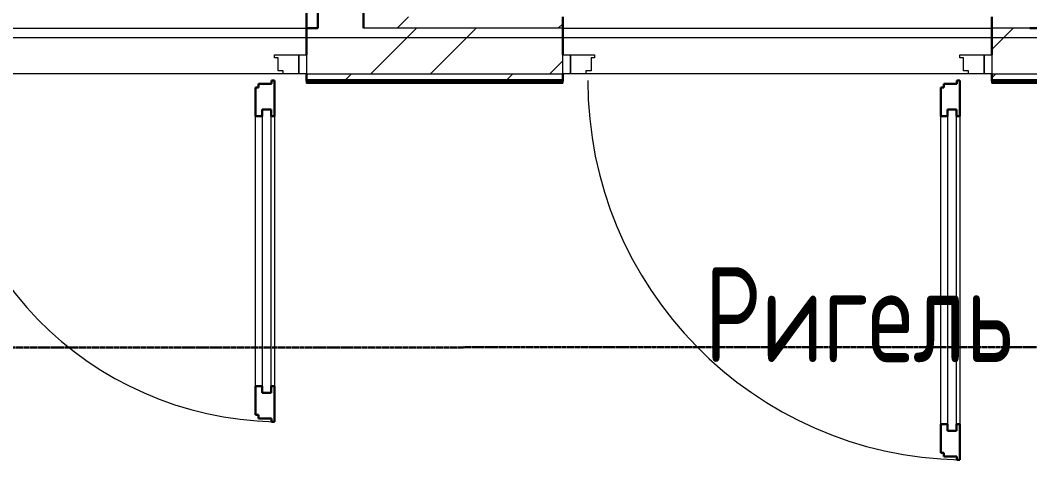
# Model space of a CAD drawing. Header units: millimetres. Extents: x -325553 to 627452, y -28539 to 738858.
# Drawn here: x -13964 to -11305, y 157503 to 158660 of the extents above; entities that cross this region are included whole.
import ezdxf

# ---------------------------------------------------------------- set-up
doc = ezdxf.new("R2010")
doc.units = ezdxf.units.MM
doc.linetypes.add('ADSK_Сверху', pattern=[450, 300, -150])
doc.linetypes.add('штриховаяX2', pattern=[1.5, 1, -0.5])
doc.layers.add('000_доп.МДУ', color=7, linetype='Continuous')
for name, color, linetype, lineweight in [('RC-Линии_связи-Адресные', 5, 'Continuous', 30), ('Аннотация', 7, 'Continuous', 18), ('Двери', 252, 'Continuous', 9), ('Линии', 7, 'Continuous', 9), ('Ограждение', 252, 'Continuous', 9), ('Перекрытие', 252, 'Continuous', 18), ('Стены наружные', 7, 'Continuous', 18), ('Стены штриховка', 7, 'Continuous', 9)]:
    doc.layers.add(name, color=color, linetype=linetype, lineweight=lineweight)
doc.layers.add('Двери открывание', color=7, linetype='Continuous', lineweight=9, true_color=0xc0c0c0)
doc.styles.add('GOST Common_3', font='', dxfattribs={"height": 3.5})
doc.styles.get('GOST Common_3').set_extended_font_data('GOST 2.304 type A')

# ---------------------------------------------------------------- blocks, each defined once
blk = doc.blocks.new('1 этаж')
at = {"layer": 'Ограждение', "true_color": 0x636466}
h = blk.add_hatch(dxfattribs=at)
h.set_pattern_fill('FP_30', color=251, style=0, pattern_type=2)
h.set_pattern_definition([(0, (-32129.8, 96), (0, 600), []), (90, (-32129.8, 96), (-600, 4e-14), [])])
h.paths.add_polyline_path([(-13668.7, -11763.7), (-13275.8, -11763.7), (-13275.8, -11758.7), (-13950.7, -11758.7), (-13950.7, -11763.7)])
h = blk.add_hatch(dxfattribs=at)
h.set_pattern_fill('FP_25', color=251, style=0, pattern_type=2)
h.set_pattern_definition([(0, (-32119.8, 96), (0, 600), []), (90, (-32119.8, 96), (-600, 4e-14), [])])
h.paths.add_polyline_path([(-8165.8, -11763.7), (-8165.8, -11758.7), (-12145.8, -11758.7), (-12145.8, -11763.7), (-8645.8, -11763.7)])
at = {"layer": 'Двери', "color": 251, "true_color": 0x636466}
for p, q in [((-14034.7, -11688.7), (-13970.7, -11688.7)), ((-14034.7, -11696.7), (-14034.7, -11688.7)), ((-14025.7, -11696.7), (-14034.7, -11696.7)), ((-14025.7, -11730.7), (-14025.7, -11696.7)), ((-13970.7, -11688.7), (-13950.7, -11688.7)), ((-13970.7, -11738.7), (-13970.7, -11688.7)), ((-13970.7, -11688.7), (-13970.7, -11738.7)), ((-13950.7, -11688.7), (-13950.7, -11738.7)), ((-13275.8, -11688.7), (-13255.8, -11688.7)), ((-13275.8, -11738.7), (-13275.8, -11688.7)), ((-13255.8, -11688.7), (-13255.8, -11738.7)), ((-13255.8, -11688.7), (-13191.8, -11688.7)), ((-13255.8, -11738.7), (-13255.8, -11688.7)), ((-13200.8, -11696.7), (-13200.8, -11730.7)), ((-13191.8, -11696.7), (-13200.8, -11696.7)), ((-13191.8, -11688.7), (-13191.8, -11696.7)), ((-12229.8, -11688.7), (-12165.8, -11688.7)), ((-12229.8, -11696.7), (-12229.8, -11688.7)), ((-12220.8, -11696.7), (-12229.8, -11696.7)), ((-12220.8, -11730.7), (-12220.8, -11696.7)), ((-12165.8, -11688.7), (-12145.8, -11688.7)), ((-12165.8, -11738.7), (-12165.8, -11688.7)), ((-12165.8, -11688.7), (-12165.8, -11738.7)), ((-12145.8, -11688.7), (-12145.8, -11738.7)), ((-14011.7, -11730.7), (-14025.7, -11730.7)), ((-14011.7, -11738.7), (-14011.7, -11730.7)), ((-13970.7, -11738.7), (-14011.7, -11738.7)), ((-13950.7, -11738.7), (-13970.7, -11738.7)), ((-13255.8, -11738.7), (-13275.8, -11738.7)), ((-13214.8, -11738.7), (-13255.8, -11738.7)), ((-13214.8, -11730.7), (-13214.8, -11738.7)), ((-13200.8, -11730.7), (-13214.8, -11730.7)), ((-12206.8, -11730.7), (-12220.8, -11730.7)), ((-12206.8, -11738.7), (-12206.8, -11730.7)), ((-12165.8, -11738.7), (-12206.8, -11738.7)), ((-12145.8, -11738.7), (-12165.8, -11738.7)), ((-14084.7, -12560.7), (-14084.7, -11850.7)), ((-14067.7, -11832.7), (-14067.7, -12578.7)), ((-14043.7, -11832.7), (-14067.7, -11832.7)), ((-14043.7, -12578.7), (-14043.7, -11832.7)), ((-14034.7, -11850.7), (-14034.7, -12560.7)), ((-12279.8, -12660.7), (-12279.8, -11850.7)), ((-12262.8, -11832.7), (-12262.8, -12678.7)), ((-12238.8, -11832.7), (-12262.8, -11832.7)), ((-12238.8, -12678.7), (-12238.8, -11832.7)), ((-12229.8, -11850.7), (-12229.8, -12660.7)), ((-14067.7, -12578.7), (-14043.7, -12578.7)), ((-12262.8, -12678.7), (-12238.8, -12678.7))]:
    blk.add_line(p, q, dxfattribs=at)
at = {"layer": 'Двери', "color": 251, "lineweight": 30, "true_color": 0x636466}
for p, q in [((-14084.7, -11774.7), (-14076.7, -11774.7)), ((-14084.7, -11850.7), (-14084.7, -11774.7)), ((-14076.7, -11774.7), (-14076.7, -11765.7)), ((-14076.7, -11765.7), (-14042.7, -11765.7)), ((-14042.7, -11756.7), (-14034.7, -11756.7)), ((-14042.7, -11765.7), (-14042.7, -11756.7)), ((-14034.7, -11756.7), (-14034.7, -11850.7)), ((-12279.8, -11774.7), (-12271.8, -11774.7)), ((-12279.8, -11850.7), (-12279.8, -11774.7)), ((-12271.8, -11774.7), (-12271.8, -11765.7)), ((-12271.8, -11765.7), (-12237.8, -11765.7)), ((-12237.8, -11756.7), (-12229.8, -11756.7)), ((-12237.8, -11765.7), (-12237.8, -11756.7)), ((-12229.8, -11756.7), (-12229.8, -11850.7)), ((-14084.7, -11850.7), (-14067.7, -11850.7)), ((-14067.7, -11850.7), (-14067.7, -11832.7)), ((-14067.7, -11832.7), (-14043.7, -11832.7)), ((-14043.7, -11832.7), (-14043.7, -11850.7)), ((-14043.7, -11850.7), (-14034.7, -11850.7)), ((-12279.8, -11850.7), (-12262.8, -11850.7)), ((-12262.8, -11850.7), (-12262.8, -11832.7)), ((-12262.8, -11832.7), (-12238.8, -11832.7)), ((-12238.8, -11832.7), (-12238.8, -11850.7)), ((-12238.8, -11850.7), (-12229.8, -11850.7)), ((-14084.7, -12636.7), (-14084.7, -12560.7)), ((-14084.7, -12560.7), (-14067.7, -12560.7)), ((-14067.7, -12560.7), (-14067.7, -12578.7)), ((-14043.7, -12560.7), (-14034.7, -12560.7)), ((-14043.7, -12578.7), (-14043.7, -12560.7)), ((-14034.7, -12560.7), (-14034.7, -12654.7)), ((-14067.7, -12578.7), (-14043.7, -12578.7)), ((-14076.7, -12636.7), (-14084.7, -12636.7)), ((-14076.7, -12645.7), (-14076.7, -12636.7)), ((-14042.7, -12645.7), (-14076.7, -12645.7)), ((-14042.7, -12654.7), (-14042.7, -12645.7)), ((-14034.7, -12654.7), (-14042.7, -12654.7)), ((-12279.8, -12736.7), (-12279.8, -12660.7)), ((-12279.8, -12660.7), (-12262.8, -12660.7)), ((-12262.8, -12660.7), (-12262.8, -12678.7)), ((-12262.8, -12678.7), (-12238.8, -12678.7)), ((-12238.8, -12660.7), (-12229.8, -12660.7)), ((-12238.8, -12678.7), (-12238.8, -12660.7)), ((-12229.8, -12660.7), (-12229.8, -12754.7)), ((-12271.8, -12736.7), (-12279.8, -12736.7)), ((-12271.8, -12745.7), (-12271.8, -12736.7)), ((-12237.8, -12745.7), (-12271.8, -12745.7)), ((-12237.8, -12754.7), (-12237.8, -12745.7)), ((-12229.8, -12754.7), (-12237.8, -12754.7))]:
    blk.add_line(p, q, dxfattribs=at)
at = {"layer": 'Двери открывание', "color": 251, "true_color": 0x636466}
for centre, radius, end in [((-14016.7, -11756.7), 898, 268.8515), ((-12211.8, -11756.7), 998, 268.9666)]:
    blk.add_arc(centre, radius, 180, end, dxfattribs=at)
at = {"layer": 'Линии', "color": 251, "linetype": 'ADSK_Сверху', "ltscale": 100, "true_color": 0x636466}
blk.add_line((-15070.8, -11643.7), (-4250.8, -11643.7), dxfattribs=at)
at = {"layer": 'Ограждение', "color": 251, "true_color": 0x636466}
for p, q in [((-13950.7, -11763.7), (-13950.7, -11758.7)), ((-13950.7, -11763.7), (-13275.8, -11763.7)), ((-13275.8, -11758.7), (-13275.8, -11763.7)), ((-12145.8, -11763.7), (-12145.8, -11758.7)), ((-12145.8, -11763.7), (-8165.8, -11763.7))]:
    blk.add_line(p, q, dxfattribs=at)
at = {"layer": 'Перекрытие', "color": 251, "ltscale": 100, "true_color": 0x636466}
blk.add_line((-14980.7, -11618.7), (-13950.8, -11618.7), dxfattribs=at)
at = {"layer": 'Стены наружные', "color": 251, "lineweight": 30, "true_color": 0x636466}
for p, q in [((-13920.8, -9848.7), (-13920.8, -11618.7)), ((-13800.8, -11618.7), (-13800.8, -9888.7)), ((-13950.8, -11288.7), (-13950.8, -11618.7)), ((-13275.8, -11688.7), (-13275.8, -11588.7)), ((-12145.8, -11588.7), (-12145.8, -11688.7)), ((-13950.8, -11618.7), (-13920.8, -11618.7)), ((-13950.7, -11618.7), (-13950.7, -11688.7)), ((-12015.8, -11618.7), (-12045.8, -11618.7)), ((-13950.7, -11738.7), (-13950.7, -11758.7)), ((-13275.8, -11758.7), (-13275.8, -11738.7)), ((-12145.8, -11738.7), (-12145.8, -11758.7)), ((-13950.7, -11758.7), (-13275.8, -11758.7)), ((-12145.8, -11758.7), (-8165.8, -11758.7))]:
    blk.add_line(p, q, dxfattribs=at)
at = {"layer": 'Стены наружные', "color": 251, "linetype": 'Continuous', "lineweight": 9, "true_color": 0x636466}
for p, q in [((-13711.8, -11618.7), (-13681.8, -11588.7)), ((-13780.9, -11738.7), (-13660.9, -11618.7)), ((-13623.7, -11738.7), (-13503.7, -11618.7)), ((-13287.5, -11618.7), (-13275.8, -11607)), ((-12145.8, -11675.2), (-12089.4, -11618.7)), ((-13309.4, -11738.7), (-13275.8, -11705.1)), ((-13846.8, -11753.7), (-13831.8, -11738.7)), ((-13422.5, -11753.7), (-13407.5, -11738.7)), ((-12145.8, -11749.8), (-12134.8, -11738.7)), ((-13922.5, -11758.7), (-13917.5, -11753.7)), ((-13851.8, -11758.7), (-13846.8, -11753.7)), ((-13781.1, -11758.7), (-13776.1, -11753.7)), ((-13710.4, -11758.7), (-13705.4, -11753.7)), ((-13639.7, -11758.7), (-13634.7, -11753.7)), ((-13569, -11758.7), (-13564, -11753.7)), ((-13498.3, -11758.7), (-13493.3, -11753.7)), ((-13427.5, -11758.7), (-13422.5, -11753.7)), ((-13356.8, -11758.7), (-13351.8, -11753.7)), ((-13286.1, -11758.7), (-13281.1, -11753.7)), ((-12084, -11758.7), (-12079, -11753.7))]:
    blk.add_line(p, q, dxfattribs=at)
at = {"layer": 'Стены наружные', "color": 251, "true_color": 0x636466}
for p, q in [((-14980.7, -11618.7), (-13950.8, -11618.7)), ((-13275.8, -11618.7), (-12145.8, -11618.7)), ((-14011.7, -11738.7), (-14919.7, -11738.7)), ((-12206.8, -11738.7), (-13214.8, -11738.7))]:
    blk.add_line(p, q, dxfattribs=at)
at = {"layer": 'Стены штриховка', "color": 251, "true_color": 0x636466}
for p, q in [((-13275.8, -11618.7), (-13800.8, -11618.7)), ((-12045.8, -11618.7), (-12145.8, -11618.7)), ((-13950.7, -11738.7), (-13275.8, -11738.7)), ((-12145.8, -11738.7), (-8165.8, -11738.7)), ((-13950.7, -11753.7), (-13275.8, -11753.7)), ((-12145.8, -11753.7), (-8165.8, -11753.7))]:
    blk.add_line(p, q, dxfattribs=at)
at = {"layer": 'Аннотация', "color": 251, "true_color": 0x636466, "style": 'GOST Common_3', "width": 0.9}
blk.add_text('Ригель', height=250, dxfattribs=at).set_placement((-12902.3, -12498))

msp = doc.modelspace()

# ---------------------------------------------------------------- linework, layer by layer
at = {"layer": 'RC-Линии_связи-Адресные', "color": 5, "linetype": 'штриховаяX2', "ltscale": 2}
msp.add_line((-18472.9, 157797.6), (-6429.2, 157801), dxfattribs=at)

# ---------------------------------------------------------------- block references
at = {"layer": '000_доп.МДУ', "color": 7, "lineweight": 0}
msp.add_blockref('1 этаж', (740.6, 170258), dxfattribs=at)

doc.saveas('drawing.dxf')
